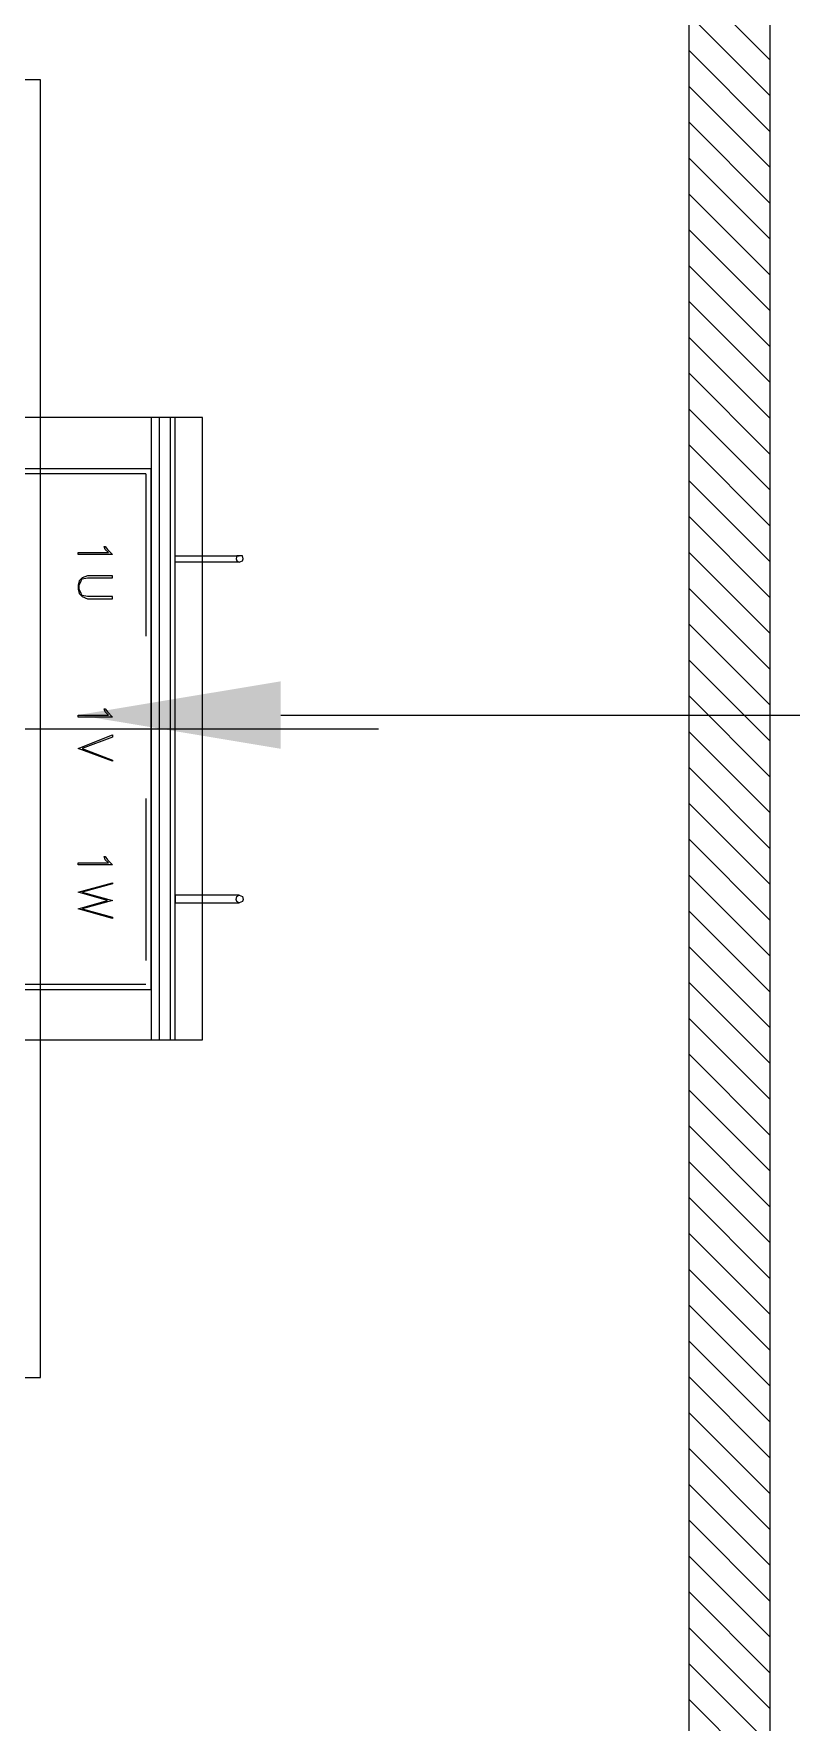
# Model space of a CAD drawing. Header units: metres. Extents: x 531759 to 532310, y 2674774 to 2675087.
# Drawn here: x 532111.497 to 532111.964, y 2674965.886 to 2674966.927 of the extents above; entities that cross this region are included whole.
import ezdxf

# ---------------------------------------------------------------- set-up
doc = ezdxf.new("R2010")
doc.units = ezdxf.units.M
doc.header["$MEASUREMENT"] = 0
doc.linetypes.add('CENTER2', pattern=[1.125, 0.75, -0.125, 0.125, -0.125])
doc.linetypes.add('PDF_IMPORT', pattern=[1, 0.8, -0.2])
doc.layers.add('IDT', color=7, linetype='Continuous')

# ---------------------------------------------------------------- blocks, each defined once
blk = doc.blocks.new('IDT')
at = {"layer": 'IDT', "color": 7, "ltscale": 0.1}
blk.add_line((26.1561, 22.1108), (26.1561, 20.4105), dxfattribs=at)
at = {"layer": 'IDT', "color": 8, "ltscale": 0.1}
blk.add_line((26.1561, 22.1108), (26.1561, 20.4105), dxfattribs=at)
at = {"layer": 'IDT', "color": 7}
for p, q in [((26.2061, 22.0608), (26.2061, 20.4605)), ((27.406, 21.6604), (26.606, 21.6604)), ((26.606, 21.6604), (26.606, 20.8604)), ((26.606, 20.8604), (27.406, 20.8604))]:
    blk.add_line(p, q, dxfattribs=at)
at = {"layer": 'IDT', "color": 8}
for p, q in [((26.2061, 22.0608), (26.2061, 20.4605)), ((26.4579, 21.252), (25.8784, 21.252))]:
    blk.add_line(p, q, dxfattribs=at)
at = {"layer": 'IDT', "color": 8, "linetype": 'Continuous'}
for p, q in [((26.2061, 21.8589), (26.1561, 21.9089)), ((26.2061, 21.8368), (26.1561, 21.8868)), ((26.2061, 21.8147), (26.1561, 21.8647)), ((26.2061, 21.7926), (26.1561, 21.8426)), ((26.2061, 21.7705), (26.1561, 21.8205)), ((26.2061, 21.7484), (26.1561, 21.7984)), ((26.2061, 21.7263), (26.1561, 21.7763)), ((26.2061, 21.7042), (26.1561, 21.7542)), ((26.2061, 21.6821), (26.1561, 21.7321)), ((26.2061, 21.66), (26.1561, 21.71)), ((26.2061, 21.6379), (26.1561, 21.6879)), ((26.2061, 21.6158), (26.1561, 21.6658)), ((26.2061, 21.5937), (26.1561, 21.6437)), ((26.2061, 21.5716), (26.1561, 21.6216)), ((26.2061, 21.5495), (26.1561, 21.5995)), ((26.2061, 21.5274), (26.1561, 21.5774)), ((26.2061, 21.5053), (26.1561, 21.5553)), ((26.2061, 21.4832), (26.1561, 21.5332)), ((26.2061, 21.4611), (26.1561, 21.5111)), ((26.2061, 21.439), (26.1561, 21.489)), ((26.2061, 21.4169), (26.1561, 21.4669)), ((26.2061, 21.3948), (26.1561, 21.4448)), ((26.2061, 21.3728), (26.1561, 21.4228)), ((26.2061, 21.3507), (26.1561, 21.4007)), ((26.2061, 21.3286), (26.1561, 21.3786)), ((26.2061, 21.3065), (26.1561, 21.3565)), ((26.2061, 21.2844), (26.1561, 21.3344)), ((26.2061, 21.2623), (26.1561, 21.3123)), ((26.2061, 21.2402), (26.1561, 21.2902)), ((26.2061, 21.2181), (26.1561, 21.2681)), ((26.2061, 21.196), (26.1561, 21.246)), ((26.2061, 21.1739), (26.1561, 21.2239)), ((26.2061, 21.1518), (26.1561, 21.2018)), ((26.2061, 21.1297), (26.1561, 21.1797)), ((26.2061, 21.1076), (26.1561, 21.1576)), ((26.2061, 21.0855), (26.1561, 21.1355)), ((26.2061, 21.0634), (26.1561, 21.1134)), ((26.2061, 21.0413), (26.1561, 21.0913)), ((26.2061, 21.0192), (26.1561, 21.0692)), ((26.2061, 20.9971), (26.1561, 21.0471)), ((26.2061, 20.975), (26.1561, 21.025)), ((26.2061, 20.9529), (26.1561, 21.0029)), ((26.2061, 20.9308), (26.1561, 20.9808)), ((26.2061, 20.9087), (26.1561, 20.9587)), ((26.2061, 20.8866), (26.1561, 20.9366)), ((26.2061, 20.8645), (26.1561, 20.9145)), ((26.2061, 20.8424), (26.1561, 20.8924)), ((26.2061, 20.8203), (26.1561, 20.8703)), ((26.2061, 20.7982), (26.1561, 20.8482))]:
    blk.add_line(p, q, dxfattribs=at)
at = {"layer": 'IDT', "color": 0, "lineweight": 25}
for p, q in [((26.733, 21.4523), (26.5062, 21.4523)), ((26.5062, 21.4523), (26.5062, 21.0685)), ((26.5262, 21.4523), (26.523, 21.4523)), ((26.523, 21.4523), (26.523, 21.0685)), ((26.5262, 21.0685), (26.5262, 21.4523)), ((26.5378, 21.4523), (26.5327, 21.4523)), ((26.5327, 21.4523), (26.5327, 21.0685)), ((26.5378, 21.0685), (26.5378, 21.4523)), ((26.5378, 21.4213), (26.5378, 21.1002)), ((26.5378, 21.4213), (26.7511, 21.4213)), ((26.5616, 21.3767), (26.5616, 21.3774)), ((26.5616, 21.3774), (26.5829, 21.3715)), ((26.5804, 21.3715), (26.5616, 21.3767)), ((26.5616, 21.3664), (26.5804, 21.3715)), ((26.5829, 21.3715), (26.5648, 21.3664)), ((26.481, 21.3657), (26.4816, 21.367)), ((26.4816, 21.3638), (26.481, 21.3657)), ((26.4816, 21.367), (26.4836, 21.3677)), ((26.4836, 21.3631), (26.4816, 21.3638)), ((26.523, 21.3677), (26.4836, 21.3677)), ((26.4836, 21.3677), (26.4849, 21.367)), ((26.4849, 21.3638), (26.4836, 21.3631)), ((26.4836, 21.3631), (26.523, 21.3631)), ((26.4849, 21.367), (26.4855, 21.3657)), ((26.4855, 21.3657), (26.4849, 21.3638)), ((26.523, 21.3631), (26.523, 21.3677)), ((26.5804, 21.3612), (26.5616, 21.3664)), ((26.5829, 21.3612), (26.5616, 21.3554)), ((26.5616, 21.356), (26.5804, 21.3612)), ((26.5648, 21.3664), (26.5829, 21.3612)), ((26.5616, 21.3554), (26.5616, 21.356)), ((26.5648, 21.3412), (26.5616, 21.3444)), ((26.5616, 21.3444), (26.5829, 21.3444)), ((26.5829, 21.3431), (26.5642, 21.3431)), ((26.5642, 21.3431), (26.5661, 21.3412)), ((26.5661, 21.3392), (26.5648, 21.3412)), ((26.5661, 21.3412), (26.5668, 21.3392)), ((26.5668, 21.3392), (26.5661, 21.3392)), ((26.5829, 21.3444), (26.5829, 21.3431)), ((26.5616, 21.2798), (26.5616, 21.2804)), ((26.5616, 21.2804), (26.5829, 21.2727)), ((26.5804, 21.2727), (26.5616, 21.2798)), ((26.5829, 21.2727), (26.5616, 21.2643)), ((26.5616, 21.2656), (26.5804, 21.2727)), ((26.5616, 21.2643), (26.5616, 21.2656)), ((26.5648, 21.2501), (26.5616, 21.2533)), ((26.5616, 21.2533), (26.5829, 21.2533)), ((26.5829, 21.252), (26.5642, 21.252)), ((26.5642, 21.252), (26.5661, 21.2501)), ((26.5661, 21.2481), (26.5648, 21.2501)), ((26.5661, 21.2501), (26.5668, 21.2481)), ((26.5668, 21.2481), (26.5661, 21.2481)), ((26.5829, 21.2533), (26.5829, 21.252)), ((26.5616, 21.1803), (26.5616, 21.179)), ((26.5771, 21.1803), (26.5616, 21.1803)), ((26.5616, 21.179), (26.5771, 21.179)), ((26.5804, 21.179), (26.5771, 21.1803)), ((26.5771, 21.179), (26.5804, 21.1783)), ((26.5823, 21.1771), (26.5804, 21.179)), ((26.5804, 21.1783), (26.581, 21.1771)), ((26.581, 21.1771), (26.5823, 21.1745)), ((26.5823, 21.1719), (26.581, 21.1693)), ((26.5829, 21.1745), (26.5823, 21.1771)), ((26.5823, 21.1745), (26.5823, 21.1719)), ((26.5823, 21.1693), (26.5829, 21.1719)), ((26.5829, 21.1719), (26.5829, 21.1745)), ((26.5771, 21.1674), (26.5616, 21.1674)), ((26.5616, 21.1674), (26.5616, 21.1661)), ((26.5616, 21.1661), (26.5771, 21.1661)), ((26.5804, 21.168), (26.5771, 21.1674)), ((26.5771, 21.1661), (26.5804, 21.1674)), ((26.581, 21.1693), (26.5804, 21.168)), ((26.5804, 21.1674), (26.5823, 21.1693)), ((26.4816, 21.157), (26.481, 21.1557)), ((26.481, 21.1557), (26.4816, 21.1538)), ((26.4836, 21.1577), (26.4816, 21.157)), ((26.4816, 21.1538), (26.4836, 21.1538)), ((26.4836, 21.1577), (26.523, 21.1577)), ((26.4849, 21.157), (26.4836, 21.1577)), ((26.523, 21.1538), (26.4836, 21.1538)), ((26.4836, 21.1538), (26.4849, 21.1538)), ((26.4855, 21.1557), (26.4849, 21.157)), ((26.4849, 21.1538), (26.4855, 21.1557)), ((26.523, 21.1577), (26.523, 21.1538)), ((26.5648, 21.1499), (26.5616, 21.1531)), ((26.5616, 21.1531), (26.5829, 21.1531)), ((26.5829, 21.1519), (26.5642, 21.1519)), ((26.5642, 21.1519), (26.5661, 21.1499)), ((26.5829, 21.1531), (26.5829, 21.1519)), ((26.5661, 21.148), (26.5648, 21.1499)), ((26.5661, 21.1499), (26.5668, 21.148)), ((26.5668, 21.148), (26.5661, 21.148)), ((26.5378, 21.1002), (26.7511, 21.1002)), ((26.5062, 21.0685), (26.733, 21.0685)), ((26.523, 21.0685), (26.5262, 21.0685)), ((26.5327, 21.0685), (26.5378, 21.0685))]:
    blk.add_line(p, q, dxfattribs=at)
at = {"layer": 'IDT', "color": 0, "linetype": 'PDF_IMPORT', "lineweight": 25, "ltscale": 0.031667}
blk.add_line((26.5411, 21.1034), (26.5411, 21.4181), dxfattribs=at)
at = {"layer": 'IDT', "color": 0, "linetype": 'PDF_IMPORT', "lineweight": 25, "ltscale": 0.033333}
for p, q in [((26.5411, 21.4181), (26.7511, 21.4181)), ((26.5411, 21.1034), (26.7511, 21.1034))]:
    blk.add_line(p, q, dxfattribs=at)
at = {"layer": 'IDT', "color": 253, "linetype": 'CENTER2', "lineweight": 5, "ltscale": 0.5}
blk.add_line((27.4477, 21.2604), (26.331, 21.2604), dxfattribs=at)
at = {"layer": 'IDT', "color": 0, "linetype": 'PDF_IMPORT', "lineweight": 25, "ltscale": 0.156667}
blk.add_line((26.879, 21.2604), (26.4881, 21.2604), dxfattribs=at)
at = {"layer": 'IDT', "color": 8}
blk.add_solid([(26.4579, 21.2728), (26.5829, 21.252), (26.4579, 21.2312)], dxfattribs=at)

msp = doc.modelspace()

# ---------------------------------------------------------------- block references
at = {"layer": 'IDT', "color": 8, "rotation": 180}
msp.add_blockref('IDT', (532138.1073, 2674987.7589), dxfattribs=at)

doc.saveas('drawing.dxf')
